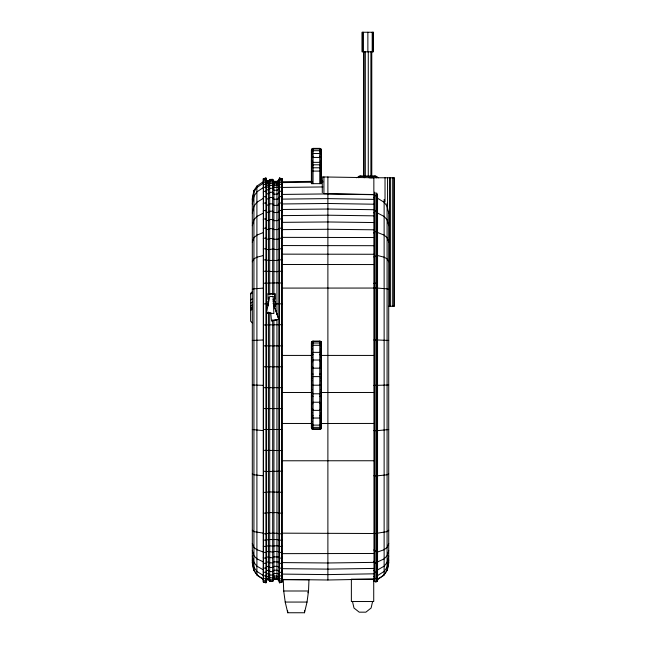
<?xml version="1.0" encoding="UTF-8"?>
<svg xmlns="http://www.w3.org/2000/svg" width="645" height="645" viewBox="0 0 645 645"><rect width="100%" height="100%" fill="white"/><g stroke="black" fill="none" stroke-linecap="round" stroke-linejoin="round"><path stroke-width="0.97" d="M268.167 305.778L268.159 301.054L268.143 305.714M275.109 301.07L275.117 306.722L275.109 301.07L273.125 301.062M273.932 181.551L273.932 294.16M377.591 579.016L377.551 581.048L375.801 582.088L373.995 581.145L373.85 177.77L322.29 176.932L322.29 192.71M304.496 612.75L307.028 602.067L308.52 590.997L308.971 579.75L283.268 579.75L283.711 590.997L285.211 602.067L287.743 612.75L304.496 612.75L304.585 610.75M281.913 182.938L282.034 178.705L279.47 178.028L278.817 180.592L278.817 580.202L279.47 582.814L282.034 582.121L282.034 178.705M281.913 185.647L282.034 181.463L279.47 180.785L278.817 183.349L276.947 184.123L273.923 184.123L272.674 182.092L269.715 182.18L268.449 184.123L266.57 183.349L265.917 180.785L263.345 181.463M281.913 190.227L282.034 187.614L279.47 186.953L278.817 189.477L276.947 190.227L273.923 190.227L272.674 188.227L269.715 188.324L268.449 190.227L266.57 189.477L265.917 186.945L263.345 187.622L263.474 190.227M268.449 294.16L268.449 181.358L266.57 180.592L266.57 580.202L265.917 582.822L263.345 582.121L263.474 181.358M281.913 194.153L282.034 191.662L279.47 191.033L278.817 193.427L276.947 194.153L273.932 194.153L272.674 192.25L269.715 192.331L268.449 194.153L266.57 193.427L265.917 191.025L263.345 191.67L263.474 194.153M263.474 579.008L263.345 581.669L265.917 582.354L266.57 579.782L268.449 579.008L269.715 580.952L272.674 581.048L273.932 579.008L276.947 579.008L278.817 579.782L279.47 582.354L282.034 581.677L281.913 579.008M263.474 577.88L263.345 580.427L265.917 581.072L266.57 578.621L268.449 577.88L269.715 579.742L272.674 579.823L273.932 577.88L276.947 577.88L278.817 578.621L279.47 581.072L282.034 580.427L281.913 577.88M281.913 199.232L282.034 196.943L279.47 196.354L278.817 198.571L276.947 199.232L273.932 199.232L272.674 197.483L269.715 197.555L268.449 199.232L266.57 198.571L265.917 196.354L263.345 196.943L263.474 199.232M263.474 576.041L263.345 578.396L265.917 579.008L266.57 576.735L268.449 576.041L269.715 577.767L272.674 577.847L273.932 576.041L276.947 576.041L278.817 576.735L279.47 579.008L282.034 578.404L281.913 576.041M281.913 205.384L282.034 203.328L279.47 202.796L278.817 204.787L276.947 205.384L273.932 205.384L272.674 203.812L269.715 203.885L268.449 205.384L266.57 204.787L265.917 202.796L263.345 203.328L263.474 205.384M263.474 573.453L263.345 575.566L265.917 576.122L266.57 574.066L268.449 573.453L269.715 575.001L272.674 575.074L273.932 573.453L276.947 573.453L278.817 574.066L279.47 576.122L282.034 575.566L281.913 573.453M281.913 212.552L282.034 210.762L279.47 210.302L278.817 212.028L276.947 212.552L273.932 212.552L272.674 211.181L269.715 211.238L268.449 212.552L266.57 212.028L265.917 210.294L263.345 210.77L263.474 212.552M263.474 570.204L263.345 572.059L265.917 572.542L266.57 570.744L268.449 570.204L269.715 571.567L272.674 571.623L273.932 570.204L276.947 570.204L278.817 570.744L279.47 572.542L282.034 572.059L281.913 570.204M281.913 220.655L282.034 219.155L279.47 218.776L278.817 220.219L276.947 220.655L273.932 220.655L272.674 219.51L269.715 219.558L268.449 220.655L266.57 220.227L265.917 218.776L263.345 219.155L263.474 220.655M263.474 566.342L263.345 567.931L265.917 568.342L266.57 566.802L268.449 566.342L269.715 567.503L272.674 567.56L273.932 566.342L276.947 566.342L278.817 566.802L279.47 568.334L282.034 567.931L281.913 566.342M263.474 561.868L263.345 563.174L265.917 563.504L266.57 562.247L268.449 561.868L269.715 562.819L272.674 562.867L273.932 561.868L276.947 561.868L278.817 562.247L279.47 563.504L282.034 563.174L281.913 561.868M263.474 556.893L263.345 557.941L265.917 558.207L266.57 557.199L268.449 556.893L269.715 557.659L272.674 557.691L273.932 556.893L276.947 556.893L278.817 557.199L279.47 558.207L282.034 557.941L281.913 556.893M281.913 239.279L282.034 238.336L279.47 238.094L278.817 239.013L276.947 239.279L273.932 239.279L272.674 238.561L269.715 238.602L268.449 239.279L266.57 239.021L265.917 238.094L263.345 238.344L263.474 239.279M263.474 551.483L263.345 552.289L265.917 552.507L266.57 551.717L268.449 551.483L272.674 552.104L273.932 551.483L276.947 551.483L278.817 551.717L279.47 552.507L282.034 552.297L281.913 551.483M281.913 249.599L282.034 248.897L279.47 248.72L278.817 249.397L276.947 249.599L272.674 249.067L268.449 249.599L266.57 249.397L265.917 248.72L263.345 248.897L263.474 249.599M388.725 211.278L388.725 562.658L387.46 569.648L383.517 575.558L377.551 579.42L377.551 195.306M271.077 313.301L266.441 312.914L269.795 296.361L273.133 296.652M263.474 545.662L263.345 546.299L265.917 546.468L268.449 545.662L272.674 546.154L276.947 545.662L279.47 546.468L282.034 546.299L281.913 545.662M263.474 181.551L256.904 186.107L253.936 190.501L252.308 198.346L252.308 562.658L253.566 569.648L257.5 575.558L263.474 579.42L256.904 574.897L253.936 570.462L252.308 562.658M252.308 199.861L253.936 191.968L256.904 187.542L263.474 183.051M377.551 579.42L384.13 574.897L387.081 570.462L388.725 562.658M252.308 203.917L253.936 196.249L256.904 191.888L263.474 187.445L263.345 184.792L265.917 184.107L266.57 186.679L268.449 187.445L269.715 185.502L272.674 185.413L273.923 187.445L276.947 187.445L278.817 186.679L279.47 184.115L282.034 184.784L281.913 187.445L322.887 186.953M388.725 559.989L387.081 567.269L384.13 571.406L377.551 575.614M372.608 601.527L371.093 608.025L365.876 612.169L359.209 612.169L353.992 608.025L352.484 601.527M252.308 213.116L253.936 206.207L256.904 202.272L263.474 198.257M281.913 260.451L282.034 259.935L279.47 259.806L276.947 260.451L268.449 260.451L265.917 259.814L263.345 259.935L263.474 260.451M388.725 556.006L387.081 562.496L384.13 566.173L377.551 569.93M263.474 184.123L263.345 179.423L265.917 178.738L266.57 181.318L268.449 182.084L269.715 180.132L272.674 180.052L273.923 182.084L276.947 182.084L278.817 181.31L279.47 178.214L282.034 178.891L280.325 178.455M278.817 181.318L279.47 178.754L282.034 179.423M263.474 539.559L263.345 540.067L265.917 540.204L268.449 539.559L276.947 539.559L279.47 540.204L282.034 540.075L281.913 539.559M281.913 181.358L281.913 579.42L327.886 580L373.85 579.113L374.729 581.33L376.075 581.669L377.059 581.081L377.406 579.75L377.406 194.492M377.406 576.824L377.059 578.089L376.075 578.654L374.729 578.331L373.85 576.227M252.308 225.686L253.936 219.8L256.904 216.454L263.474 213.052M263.474 533.246L263.345 533.721L265.917 533.834L268.449 533.246L276.947 533.246L279.47 533.834L282.034 533.721L281.913 533.246M263.474 512.606L263.345 513.065L265.917 513.178L268.449 512.606L276.947 512.606L279.47 513.178L282.034 513.065L281.913 512.606M388.725 550.427L387.081 555.797L384.13 558.836L377.551 561.948M377.406 570.744L377.059 571.865L376.075 572.357L374.729 572.083L373.85 570.212M263.474 491.893L263.345 492.312L265.917 492.417L268.449 491.893L282.034 492.312M281.913 271.706L282.034 271.319L279.47 271.222L276.947 271.706L265.917 271.222L263.345 271.319L263.474 271.706M307.931 592.787L308.52 590.997L283.711 590.997M252.308 242.206L253.936 237.674L256.904 235.111L263.474 232.49M281.913 283.236L279.47 282.816L263.474 283.236M281.913 304.085L279.47 303.674L274.939 304.085M263.474 471.14L265.917 471.568L281.913 471.14M377.406 561.706L377.059 562.609L376.075 562.996L374.729 562.771L373.85 561.263M320.976 348.961L321.452 347.784L320.936 348.921L320.928 357.725L321.452 357.04M311.39 422.612L311.858 421.443M364.223 177.77L364.788 176.375L365.634 176.375M321.452 427.635L320.96 428.828L319.775 429.312L313.067 429.312L311.89 428.828L311.39 427.635L311.39 342.761L311.89 341.568L313.067 341.084L319.775 341.084L320.96 341.568L321.452 342.761L321.452 427.635L320.92 428.78L319.775 429.312L319.775 341.084L320.92 341.616L321.452 342.761M388.725 543.477L387.081 547.46L384.13 549.717L377.551 552.023M373.85 197.822L374.729 195.846L376.075 195.548L377.059 196.072L377.406 197.257M320.92 162.645L321.452 161.508M320.92 162.54L321.452 161.403M311.93 148.914L311.39 150.051L311.39 183.664L321.452 183.664L321.452 150.051L320.92 148.914L319.775 148.374L313.067 148.374L311.93 148.914L311.89 183.664M320.92 162.387L321.452 161.258M311.39 342.761L311.93 341.616L313.067 341.084L313.067 429.312L311.93 428.78L311.39 427.635M320.92 161.976L321.452 160.863M311.39 151.051L311.93 149.938L313.067 149.398M321.452 159.92L320.928 161.613L321.452 160.613M311.39 152.575L311.93 151.494L313.067 150.962M321.452 427.046L319.775 428.619M311.39 343.35L313.067 341.777M311.39 154.784L313.067 153.236M373.85 212.923L374.729 211.246L376.075 210.996L377.059 211.439L377.406 212.447M263.474 450.323L282.034 450.581M311.39 157.686L313.067 156.211M377.406 550.25L376.075 551.169L374.729 551.007L373.85 549.951M252.308 261.773L253.936 258.855L256.904 257.194L263.474 255.509M321.452 426.2L319.775 427.619M320.928 353.903L321.452 352.992M311.39 344.196L313.067 342.777M311.39 417.404L311.914 416.493M311.39 163.661L313.067 162.347L319.775 162.347L321.452 163.661M268.449 312.043L268.449 579.42L269.715 581.395L272.674 581.484L273.932 579.42L273.932 319.993M272.674 581.048L273.512 579.686M281.913 345.857L263.474 345.857M321.452 162.282L320.928 163.12L320.96 183.664L320.92 148.914M268.449 181.358L269.715 179.423L272.674 179.326C273.222 182.575 276.641 181.89 278.817 180.777M373.85 233.039L374.729 231.757L376.075 231.563L377.406 232.668M321.452 424.063L319.775 425.111L313.067 425.111L311.39 424.063M311.39 346.325L313.067 345.277L319.775 345.277L321.452 346.325M311.39 413.356L311.914 412.671M319.775 165.249L320.92 165.531L321.452 164.862M263.474 429.473L281.913 429.473M311.39 166.128L313.067 165.249M321.452 414.985L319.775 415.783M311.39 355.411L313.067 354.605M252.308 291.879L250.631 293.556L250.631 321.178L252.308 322.855M281.913 366.771L263.474 366.771M250.631 310.559L252.308 308.891M250.631 309.785L252.308 308.133M358.733 177.77L360.192 176.375L362.393 176.375M250.631 308.375L252.308 306.77M252.308 292.048L250.631 293.628L252.308 292.282M373.85 256.96L376.075 256.033L377.406 256.734M250.631 306.182L252.308 304.658M250.631 303.456L252.308 302.029M388.725 530.279L387.081 531.633L377.551 533.165M311.914 408.446L311.39 408.865L313.067 409.543M250.631 300.038L252.308 298.732M356.637 177.77L359.797 176.117L375.454 176.117L378.623 177.77M311.39 167.885L313.067 167.313M377.406 533.23L376.075 533.633L373.85 533.189M250.631 293.951L252.308 292.854M369.625 176.375L370.464 176.375L371.028 177.77M321.452 402.569L319.775 403.044M311.39 367.819L313.067 367.352M388.725 473.914L387.081 474.809L377.551 475.808M263.474 408.591L281.913 408.591M320.92 396.667L321.452 396.433M377.406 475.849L373.85 475.776M311.39 373.963L311.922 373.737M266.57 580.202L268.449 579.42M273.932 181.358L276.947 181.358L278.817 180.592M276.947 181.567L278.197 181.052M252.308 289.468L253.936 288.823L263.474 288.089M321.452 396.022L319.775 396.312M311.39 374.366L313.067 374.084M373.85 283.276L377.406 283.203M388.725 429.53L377.551 430.642M321.452 366.279L320.92 366.433L320.928 361.95L321.452 361.531L319.775 360.853M311.39 404.117L311.922 403.964M311.39 378.284L311.922 378.139M320.92 392.257L321.452 392.112M263.345 582.121L263.345 178.705L265.917 178.02L266.57 180.794L268.449 181.551L269.715 179.6L272.674 179.52L273.932 181.567M263.345 178.907L265.917 178.214L266.57 180.777M263.345 180.286L265.917 179.6L266.57 182.164L268.449 182.938L269.715 180.995L272.674 180.906L273.923 182.938L276.947 182.938L278.817 182.164L279.47 179.6L282.034 180.278M377.406 430.666L373.85 430.618M372.866 176.375L375.067 176.375L376.527 177.77M271.497 320.847L278.769 319.307L271.497 320.847L270.771 312.906M374.1 176.375L375.454 176.117M313.067 360.853L311.39 361.49L311.914 361.95M320.92 389.612L321.452 389.516M319.775 409.543L321.452 408.906L320.928 408.446L320.92 403.964L321.452 404.117M311.39 380.873L311.93 380.784M252.308 340.447L263.474 339.98M376.075 533.56L377.059 533.463M388.725 385.009L377.551 385.323M377.406 385.331L373.85 385.323M373.85 339.98L377.406 339.971M272.674 179.528L269.715 179.624L268.449 181.567L267.199 181.052M373.85 573.816L327.886 574.606L281.913 574.09M373.85 568.422L327.886 569.124L281.913 568.664M268.03 299.457L267.957 293.878L274.915 293.789L275.004 299.441L272.996 299.401M373.85 562.375L327.886 562.98L281.913 562.585M281.913 181.769L311.89 181.366M320.887 181.277L322.887 181.229M281.913 182.616L311.89 182.245M320.887 182.14L322.887 182.116M281.913 194.435L327.886 193.911L373.85 194.717M274.939 293.854L267.957 293.878M281.913 199.12L327.886 198.612L373.85 199.386M281.913 203.965L327.886 203.489L373.85 204.215M281.913 209.48L327.886 209.036L373.85 209.714M373.85 553.475L281.913 553.644M281.913 215.624L327.886 215.204L373.85 215.841M281.913 222.348L327.886 221.969L373.85 222.549M281.913 237.368L373.85 237.537M281.913 245.56L373.85 245.697M281.913 254.146L373.85 254.267M281.913 264.474L373.85 264.555M373.85 423.443L320.887 423.491M373.85 460.748L281.913 460.78M313.067 148.963L319.775 148.963M313.067 150.688L319.775 150.688M313.067 153.526L319.775 153.526M313.067 157.445L319.775 157.445M313.067 164.798L319.775 164.798M313.067 167.789L319.775 167.789M311.39 171.086L321.452 171.086M358.443 176.375L376.817 176.375M369.085 177.77L394.369 177.77L394.369 306.278L388.645 306.278M373.85 194.532L323.927 193.694L323.927 176.932M281.913 288.089L377.406 288.057M313.067 341.568L319.775 341.568M313.067 343.019L319.775 343.019M313.067 352.355L319.775 352.355M281.913 355.427L311.89 355.419M320.887 355.419L373.85 355.435M313.067 360.031L319.775 360.031M313.067 368.166L319.775 368.166M313.067 376.607L319.775 376.607M311.39 385.194L321.452 385.194M281.913 392.474L311.89 392.491M320.887 392.491L373.85 392.474M313.067 393.789L319.775 393.789M313.067 402.23L319.775 402.23M313.067 410.365L319.775 410.365M313.067 418.033L319.775 418.033M313.067 427.377L319.775 427.377M313.067 428.828L319.775 428.828M273.932 579.42L276.947 579.42L278.817 580.202M285.211 602.067L307.028 602.059M281.913 423.459L311.89 423.483M273.149 301.134L275.141 301.142M282.034 387.653L263.474 387.685M281.913 533.165L374.729 533.504M373.85 229.797L327.886 229.273L281.913 229.62L282.034 228.37L279.47 228.064L278.817 229.225L276.947 229.58L273.932 229.58L272.674 228.653L269.715 228.693L268.449 229.58L266.57 229.225L265.917 228.064L263.345 228.37L263.474 229.58M263.474 385.323L252.308 385.009M377.551 339.98L388.725 340.447M282.034 324.685L263.474 324.967M263.474 430.642L252.308 429.53M377.551 288.089L387.081 288.823L388.725 289.468M263.474 475.808L253.936 474.809L252.308 473.914M319.775 374.084L321.452 374.366M313.067 396.312L311.39 396.022M263.474 533.165L253.936 531.633L252.308 530.279M319.775 367.352L321.452 367.819M313.067 403.044L311.39 402.569M311.39 389.516L311.93 389.612M320.92 380.784L321.452 380.873M319.775 167.313L321.452 167.885M359.797 176.117L361.152 176.375M319.775 354.605L321.452 355.411M313.067 415.783L311.39 414.985M377.551 255.509L384.13 257.194L387.081 258.855L388.725 261.773M282.034 182.987L279.47 182.301L278.817 184.873L276.947 185.647L273.923 185.647L272.674 183.607L269.715 183.696L268.449 185.647L266.57 184.873L265.917 182.301L263.345 182.987L263.474 185.647M320.92 378.139L321.452 378.284M311.39 392.112L311.922 392.257M311.39 366.279L311.922 366.433M263.474 552.023L256.904 549.717L253.936 547.46L252.308 543.477M377.551 232.49L384.13 235.111L387.081 237.674L388.725 242.206M319.775 342.777L321.452 344.196M313.067 427.619L311.39 426.2M319.775 156.211L321.452 157.686M320.92 373.737L321.452 373.963M311.39 396.433L311.922 396.667M319.775 153.236L321.452 154.784M319.775 341.777L321.452 343.35M313.067 428.619L311.39 427.046M319.775 150.962L320.92 151.494L321.452 152.575M319.775 149.398L320.92 149.938L321.452 151.051M263.474 561.948L256.904 558.836L253.936 555.797L252.308 550.427M377.551 213.052L384.13 216.454L387.081 219.8L388.725 225.686M263.474 569.93L256.904 566.173L253.936 562.496L252.308 556.006M377.551 198.257L384.13 202.272L387.081 206.207L388.725 213.116M263.474 575.614L256.904 571.406L253.936 567.269L252.308 559.989M311.914 170.925L311.39 170.594L311.858 170.933M320.92 165.531L321.452 166.128M311.39 164.862L311.914 165.523M311.39 357.04L311.914 357.725M321.452 413.356L320.928 412.671L320.936 421.475L321.452 422.612M268.868 579.653L269.715 580.96M311.39 162.282L311.914 163.12M311.39 352.992L311.914 353.903M320.928 416.493L321.452 417.404M311.39 160.613L311.914 161.613M311.39 159.92L311.922 161.016M311.39 161.403L311.93 162.54M311.39 160.863L311.922 161.976M311.39 161.258L311.93 162.645M311.914 348.921L311.39 347.784L311.858 348.953M263.474 304.085L265.917 303.674L268.449 304.085L268.449 297.135M266.441 312.914L273.851 313.526L273.125 296.627M263.345 178.705L263.474 181.567M287.646 610.75L287.743 612.75M281.913 579.42L282.034 582.121M274.915 293.789L274.988 299.377M393.95 177.77L393.95 306.278M392.7 177.77L392.7 306.278M390.612 177.77L390.612 306.278M389.524 177.77L389.524 306.278M387.564 177.77L387.564 208.891M387.081 203.215L387.081 570.462M385.025 177.77L385.025 201.869M384.13 199.434L384.13 574.897M377.059 193.274L377.059 581.081M376.075 192.734L376.075 581.669M374.729 192.113L374.729 581.33M373.028 32.25L373.028 51.81M372.205 32.25L372.205 51.81M371.778 51.81L371.778 176.762M370.899 51.81L370.899 176.762M368.271 51.81L368.271 176.762M367.868 32.25L367.868 51.81M365.312 51.81L365.312 176.762M364.014 51.81L364.014 176.762M363.595 51.81L363.595 176.762M363.458 32.25L363.458 51.81M362.417 32.25L362.417 51.81M327.886 176.932L327.886 193.694M327.886 193.911L327.886 580M320.92 341.616L320.92 428.78M319.775 148.374L319.775 183.664M313.067 148.374L313.067 183.664M311.93 341.616L311.93 428.78M279.47 178.028L279.47 582.814M276.947 181.358L276.947 314.026M276.947 319.993L276.947 579.42M273.932 299.119L273.932 301.11M272.674 179.326L272.674 294.902M272.674 319.775L272.674 581.484M269.715 179.423L269.715 294.91M269.715 312.817L269.715 581.395M265.917 178.02L265.917 582.822M256.904 186.066L256.904 574.897M253.936 190.501L253.936 570.462M321.452 170.594L320.976 170.933L321.452 170.594M373.221 32.25L362.047 32.25L362.047 51.81L373.221 51.81L373.221 32.25M373.721 579.178L351.372 579.178L351.372 601.527L373.721 601.527L373.721 579.178M273.27 303.344L278.753 319.275L273.27 303.344"/></g></svg>
